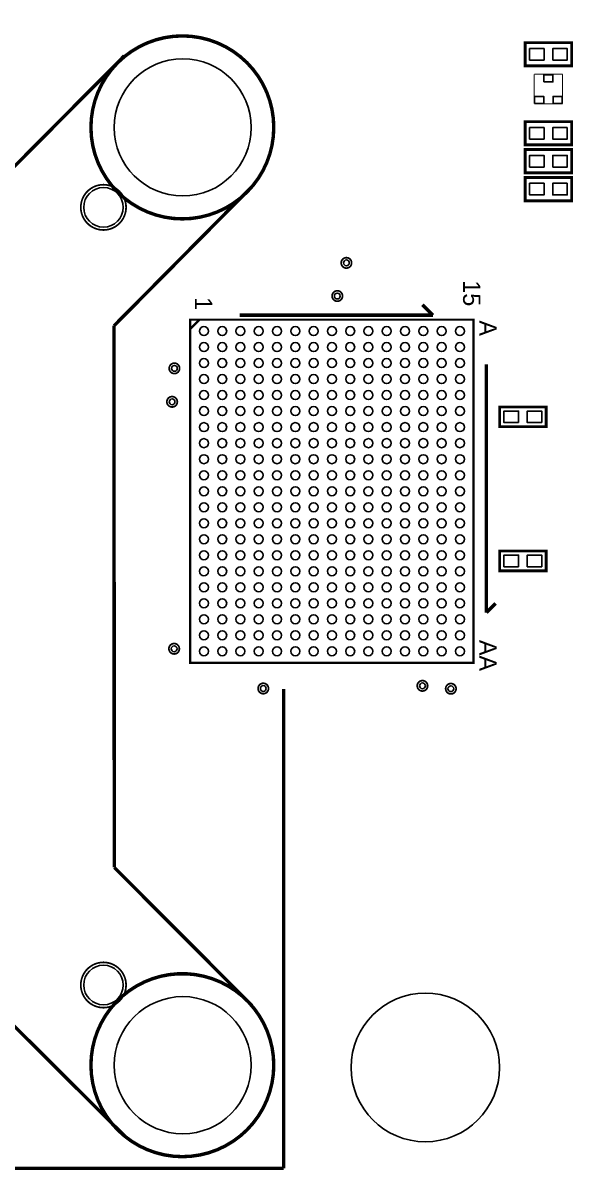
# Model space of a CAD drawing. Extents: x 2 to 176, y -19 to 159.
# Drawn here: x 119.8 to 143.8, y 56 to 106.1 of the extents above; entities that cross this region are included whole.
import ezdxf

# ---------------------------------------------------------------- set-up
doc = ezdxf.new("R2010")
doc.units = 0
for name, color, linetype in [('BG_SILKSCREEN_TOP', 7, 'CONTINUOUS'), ('PG_NEW_SLIK-TOP', 231, 'CONTINUOUS'), ('PG_SILKSCREEN_TOP', 7, 'CONTINUOUS'), ('PIN_TOP', 92, 'CONTINUOUS')]:
    doc.layers.add(name, color=color, linetype=linetype)

msp = doc.modelspace()

# ---------------------------------------------------------------- linework, layer by layer
at = {"layer": 'BG_SILKSCREEN_TOP', "const_width": 0.1524}
for points in [[(131.1656, 56.0451), (81.1657, 56.0451), (81.1657, 106.045)], [(137.6934, 93.345), (137.2362, 93.8022)], [(129.232152, 93.345), (137.6934, 93.345)], [(140.0302, 91.190318), (140.0302, 80.3402)], [(140.0302, 80.3402), (140.4366, 80.7466)], [(131.1656, 77.003656), (131.1656, 74.931524)], [(131.1656, 77.003656), (131.1656, 56.0451)], [(131.1656, 73.391014), (131.1656, 56.0451)]]:
    msp.add_lwpolyline(points, dxfattribs=at)
at = {"layer": 'PG_NEW_SLIK-TOP'}
for points, const_width in [([(141.732, 105.2576), (143.764, 105.2576), (143.764, 104.2416), (141.732, 104.2416), (141.732, 105.2576)], 0.127), ([(142.127986, 102.585774), (142.127986, 103.878634)], 0.050038), ([(142.127986, 103.878634), (143.368014, 103.878634)], 0.050038), ([(143.368014, 103.878634), (143.368014, 102.585774)], 0.050038), ([(143.368014, 102.585774), (142.127986, 102.585774)], 0.050038), ([(143.764, 100.7872), (141.732, 100.7872), (141.732, 101.8032), (143.764, 101.8032), (143.764, 100.7872)], 0.127), ([(141.732, 100.584), (143.764, 100.584), (143.764, 99.568), (141.732, 99.568), (141.732, 100.584)], 0.127), ([(143.764, 98.3488), (141.732, 98.3488), (141.732, 99.3648), (143.764, 99.3648), (143.764, 98.3488)], 0.127), ([(140.6144, 89.3318), (142.6464, 89.3318), (142.6464, 88.4682), (140.6144, 88.4682), (140.6144, 89.3318)], 0.127), ([(140.6144, 83.0326), (142.6464, 83.0326), (142.6464, 82.169), (140.6144, 82.169), (140.6144, 83.0326)], 0.127)]:
    msp.add_lwpolyline(points, dxfattribs=dict(at, const_width=const_width))
at = {"layer": 'PG_NEW_SLIK-TOP', "const_width": 0.0762}
for points in [[(134.1374, 95.631, 1), (133.6802, 95.631, 1), (134.1374, 95.631)], [(133.739382, 94.182438, 1), (133.282182, 94.182438, 1), (133.739382, 94.182438)], [(126.611126, 91.018868, 1), (126.153926, 91.018868, 1), (126.611126, 91.018868)], [(126.510542, 89.557098, 1), (126.053342, 89.557098, 1), (126.510542, 89.557098)], [(126.599188, 78.760066, 1), (126.141988, 78.760066, 1), (126.599188, 78.760066)], [(130.500882, 77.023722, 1), (130.043682, 77.023722, 1), (130.500882, 77.023722)], [(137.4648, 77.1398, 1), (137.0076, 77.1398, 1), (137.4648, 77.1398)], [(138.7094, 77.0128, 1), (138.2522, 77.0128, 1), (138.7094, 77.0128)]]:
    msp.add_lwpolyline(points, format="xyb", dxfattribs=at)
at = {"layer": 'PG_SILKSCREEN_TOP'}
for points, const_width in [([(130.730498, 101.55428, 1), (122.730768, 101.55428, 1), (130.730498, 101.55428)], 0.150114), ([(124.26823, 98.05924, 1), (122.28703, 98.05924, 1), (124.26823, 98.05924)], 0.0762), ([(124.267976, 64.059308, 1), (122.286776, 64.059308, 1), (124.267976, 64.059308)], 0.0762), ([(130.730498, 60.554362, 1.00001), (122.730768, 60.554108, 0.99999), (130.730498, 60.554362)], 0.150114)]:
    msp.add_lwpolyline(points, format="xyb", dxfattribs=dict(at, const_width=const_width))
for points, const_width in [([(118.10111, 98.559366), (124.192792, 104.687878)], 0.150114), ([(129.831592, 99.023678), (123.738894, 92.879164)], 0.150114), ([(123.738894, 92.879164), (123.751848, 69.19976)], 0.150114), ([(127.072898, 92.740734), (127.477774, 93.145864)], 0.100076), ([(127.073914, 78.148688), (139.473686, 78.148688), (139.473686, 93.148912), (127.073914, 93.148912), (127.073914, 78.148688)], 0.100076), ([(123.751848, 69.19976), (129.780792, 63.158878)], 0.150114), ([(118.071392, 63.561976), (124.218192, 57.443878)], 0.150114)]:
    msp.add_lwpolyline(points, dxfattribs=dict(at, const_width=const_width))
msp.add_lwpolyline([(130.730498, 60.570364, 1.00001), (122.730768, 60.57011, 0.99999), (130.730498, 60.570364)], format="xyb", dxfattribs=at)
at = {"layer": 'PIN_TOP'}
for points in [[(141.9225, 104.4956), (141.9225, 105.0036), (142.5575, 105.0036), (142.5575, 104.4956)], [(142.9385, 104.4956), (142.9385, 105.0036), (143.5735, 105.0036), (143.5735, 104.4956)], [(142.547848, 103.54564), (142.547848, 103.845614), (142.947898, 103.845614), (142.947898, 103.54564)], [(142.145258, 102.605586), (142.145258, 102.90556), (142.545308, 102.90556), (142.545308, 102.605586)], [(142.950184, 102.605586), (142.950184, 102.90556), (143.350234, 102.90556), (143.350234, 102.605586)], [(142.5575, 101.5492), (142.5575, 101.0412), (141.9225, 101.0412), (141.9225, 101.5492)], [(143.5735, 101.5492), (143.5735, 101.0412), (142.9385, 101.0412), (142.9385, 101.5492)], [(141.9225, 99.822), (141.9225, 100.33), (142.5575, 100.33), (142.5575, 99.822)], [(142.9385, 99.822), (142.9385, 100.33), (143.5735, 100.33), (143.5735, 99.822)], [(142.5575, 99.1108), (142.5575, 98.6028), (141.9225, 98.6028), (141.9225, 99.1108)], [(143.5735, 99.1108), (143.5735, 98.6028), (142.9385, 98.6028), (142.9385, 99.1108)], [(141.4399, 88.646), (140.8049, 88.646), (140.8049, 89.154), (141.4399, 89.154)], [(142.4559, 88.646), (141.8209, 88.646), (141.8209, 89.154), (142.4559, 89.154)], [(141.4399, 82.3468), (140.8049, 82.3468), (140.8049, 82.8548), (141.4399, 82.8548)], [(142.4559, 82.3468), (141.8209, 82.3468), (141.8209, 82.8548), (142.4559, 82.8548)]]:
    msp.add_lwpolyline(points, close=True, dxfattribs=at)
for centre, radius in [((126.746508, 101.55428), 2.9972), ((123.27763, 98.05924), 0.8636), ((133.9088, 95.631), 0.127), ((133.510782, 94.182438), 0.127), ((127.673862, 92.648786), 0.19685), ((128.473708, 92.648786), 0.19685), ((129.273808, 92.648786), 0.19685), ((130.073908, 92.648786), 0.19685), ((130.873754, 92.648786), 0.19685), ((131.673854, 92.648786), 0.19685), ((132.4737, 92.648786), 0.19685), ((133.2738, 92.648786), 0.19685), ((134.0739, 92.648786), 0.19685), ((134.873746, 92.648786), 0.19685), ((135.673846, 92.648786), 0.19685), ((136.473692, 92.648786), 0.19685), ((137.273792, 92.648786), 0.19685), ((138.073892, 92.648786), 0.19685), ((138.873738, 92.648786), 0.19685), ((127.673862, 91.948762), 0.19685), ((128.473708, 91.948762), 0.19685), ((129.273808, 91.948762), 0.19685), ((130.073908, 91.948762), 0.19685), ((130.873754, 91.948762), 0.19685), ((131.673854, 91.948762), 0.19685), ((132.4737, 91.948762), 0.19685), ((133.2738, 91.948762), 0.19685), ((134.0739, 91.948762), 0.19685), ((134.873746, 91.948762), 0.19685), ((135.673846, 91.948762), 0.19685), ((136.473692, 91.948762), 0.19685), ((137.273792, 91.948762), 0.19685), ((138.073892, 91.948762), 0.19685), ((138.873738, 91.948762), 0.19685), ((127.673862, 91.248738), 0.19685), ((128.473708, 91.248738), 0.19685), ((129.273808, 91.248738), 0.19685), ((130.073908, 91.248738), 0.19685), ((130.873754, 91.248738), 0.19685), ((131.673854, 91.248738), 0.19685), ((132.4737, 91.248738), 0.19685), ((133.2738, 91.248738), 0.19685), ((134.0739, 91.248738), 0.19685), ((134.873746, 91.248738), 0.19685), ((135.673846, 91.248738), 0.19685), ((136.473692, 91.248738), 0.19685), ((137.273792, 91.248738), 0.19685), ((138.073892, 91.248738), 0.19685), ((138.873738, 91.248738), 0.19685), ((126.382526, 91.018868), 0.127), ((127.673862, 90.548714), 0.19685), ((128.473708, 90.548714), 0.19685), ((129.273808, 90.548714), 0.19685), ((130.073908, 90.548714), 0.19685), ((130.873754, 90.548714), 0.19685), ((131.673854, 90.548714), 0.19685), ((132.4737, 90.548714), 0.19685), ((133.2738, 90.548714), 0.19685), ((134.0739, 90.548714), 0.19685), ((134.873746, 90.548714), 0.19685), ((135.673846, 90.548714), 0.19685), ((136.473692, 90.548714), 0.19685), ((137.273792, 90.548714), 0.19685), ((138.073892, 90.548714), 0.19685), ((138.873738, 90.548714), 0.19685), ((127.673862, 89.84869), 0.19685), ((128.473708, 89.84869), 0.19685), ((129.273808, 89.84869), 0.19685), ((130.073908, 89.84869), 0.19685), ((130.873754, 89.84869), 0.19685), ((131.673854, 89.84869), 0.19685), ((132.4737, 89.84869), 0.19685), ((133.2738, 89.84869), 0.19685), ((134.0739, 89.84869), 0.19685), ((134.873746, 89.84869), 0.19685), ((135.673846, 89.84869), 0.19685), ((136.473692, 89.84869), 0.19685), ((137.273792, 89.84869), 0.19685), ((138.073892, 89.84869), 0.19685), ((138.873738, 89.84869), 0.19685), ((126.281942, 89.557098), 0.127), ((127.673862, 89.14892), 0.19685), ((128.473708, 89.14892), 0.19685), ((129.273808, 89.14892), 0.19685), ((130.073908, 89.14892), 0.19685), ((130.873754, 89.14892), 0.19685), ((131.673854, 89.14892), 0.19685), ((132.4737, 89.14892), 0.19685), ((133.2738, 89.14892), 0.19685), ((134.0739, 89.14892), 0.19685), ((134.873746, 89.14892), 0.19685), ((135.673846, 89.14892), 0.19685), ((136.473692, 89.14892), 0.19685), ((137.273792, 89.14892), 0.19685), ((138.073892, 89.14892), 0.19685), ((138.873738, 89.14892), 0.19685), ((127.673862, 88.448896), 0.19685), ((128.473708, 88.448896), 0.19685), ((129.273808, 88.448896), 0.19685), ((130.073908, 88.448896), 0.19685), ((130.873754, 88.448896), 0.19685), ((131.673854, 88.448896), 0.19685), ((132.4737, 88.448896), 0.19685), ((133.2738, 88.448896), 0.19685), ((134.0739, 88.448896), 0.19685), ((134.873746, 88.448896), 0.19685), ((135.673846, 88.448896), 0.19685), ((136.473692, 88.448896), 0.19685), ((137.273792, 88.448896), 0.19685), ((138.073892, 88.448896), 0.19685), ((138.873738, 88.448896), 0.19685), ((127.673862, 87.748872), 0.19685), ((128.473708, 87.748872), 0.19685), ((129.273808, 87.748872), 0.19685), ((130.073908, 87.748872), 0.19685), ((130.873754, 87.748872), 0.19685), ((131.673854, 87.748872), 0.19685), ((132.4737, 87.748872), 0.19685), ((133.2738, 87.748872), 0.19685), ((134.0739, 87.748872), 0.19685), ((134.873746, 87.748872), 0.19685), ((135.673846, 87.748872), 0.19685), ((136.473692, 87.748872), 0.19685), ((137.273792, 87.748872), 0.19685), ((138.073892, 87.748872), 0.19685), ((138.873738, 87.748872), 0.19685), ((127.673862, 87.048848), 0.19685), ((128.473708, 87.048848), 0.19685), ((129.273808, 87.048848), 0.19685), ((130.073908, 87.048848), 0.19685), ((130.873754, 87.048848), 0.19685), ((131.673854, 87.048848), 0.19685), ((132.4737, 87.048848), 0.19685), ((133.2738, 87.048848), 0.19685), ((134.0739, 87.048848), 0.19685), ((134.873746, 87.048848), 0.19685), ((135.673846, 87.048848), 0.19685), ((136.473692, 87.048848), 0.19685), ((137.273792, 87.048848), 0.19685), ((138.073892, 87.048848), 0.19685), ((138.873738, 87.048848), 0.19685), ((127.673862, 86.348824), 0.19685), ((128.473708, 86.348824), 0.19685), ((129.273808, 86.348824), 0.19685), ((130.073908, 86.348824), 0.19685), ((130.873754, 86.348824), 0.19685), ((131.673854, 86.348824), 0.19685), ((132.4737, 86.348824), 0.19685), ((133.2738, 86.348824), 0.19685), ((134.0739, 86.348824), 0.19685), ((134.873746, 86.348824), 0.19685), ((135.673846, 86.348824), 0.19685), ((136.473692, 86.348824), 0.19685), ((137.273792, 86.348824), 0.19685), ((138.073892, 86.348824), 0.19685), ((138.873738, 86.348824), 0.19685), ((127.673862, 85.6488), 0.19685), ((128.473708, 85.6488), 0.19685), ((129.273808, 85.6488), 0.19685), ((130.073908, 85.6488), 0.19685), ((130.873754, 85.6488), 0.19685), ((131.673854, 85.6488), 0.19685), ((132.4737, 85.6488), 0.19685), ((133.2738, 85.6488), 0.19685), ((134.0739, 85.6488), 0.19685), ((134.873746, 85.6488), 0.19685), ((135.673846, 85.6488), 0.19685), ((136.473692, 85.6488), 0.19685), ((137.273792, 85.6488), 0.19685), ((138.073892, 85.6488), 0.19685), ((138.873738, 85.6488), 0.19685), ((127.673862, 84.948776), 0.19685), ((128.473708, 84.948776), 0.19685), ((129.273808, 84.948776), 0.19685), ((130.073908, 84.948776), 0.19685), ((130.873754, 84.948776), 0.19685), ((131.673854, 84.948776), 0.19685), ((132.4737, 84.948776), 0.19685), ((133.2738, 84.948776), 0.19685), ((134.0739, 84.948776), 0.19685), ((134.873746, 84.948776), 0.19685), ((135.673846, 84.948776), 0.19685), ((136.473692, 84.948776), 0.19685), ((137.273792, 84.948776), 0.19685), ((138.073892, 84.948776), 0.19685), ((138.873738, 84.948776), 0.19685), ((127.673862, 84.248752), 0.19685), ((128.473708, 84.248752), 0.19685), ((129.273808, 84.248752), 0.19685), ((130.073908, 84.248752), 0.19685), ((130.873754, 84.248752), 0.19685), ((131.673854, 84.248752), 0.19685), ((132.4737, 84.248752), 0.19685), ((133.2738, 84.248752), 0.19685), ((134.0739, 84.248752), 0.19685), ((134.873746, 84.248752), 0.19685), ((135.673846, 84.248752), 0.19685), ((136.473692, 84.248752), 0.19685), ((137.273792, 84.248752), 0.19685), ((138.073892, 84.248752), 0.19685), ((138.873738, 84.248752), 0.19685), ((127.673862, 83.548728), 0.19685), ((128.473708, 83.548728), 0.19685), ((129.273808, 83.548728), 0.19685), ((130.073908, 83.548728), 0.19685), ((130.873754, 83.548728), 0.19685), ((131.673854, 83.548728), 0.19685), ((132.4737, 83.548728), 0.19685), ((133.2738, 83.548728), 0.19685), ((134.0739, 83.548728), 0.19685), ((134.873746, 83.548728), 0.19685), ((135.673846, 83.548728), 0.19685), ((136.473692, 83.548728), 0.19685), ((137.273792, 83.548728), 0.19685), ((138.073892, 83.548728), 0.19685), ((138.873738, 83.548728), 0.19685), ((127.673862, 82.848704), 0.19685), ((128.473708, 82.848704), 0.19685), ((129.273808, 82.848704), 0.19685), ((130.073908, 82.848704), 0.19685), ((130.873754, 82.848704), 0.19685), ((131.673854, 82.848704), 0.19685), ((132.4737, 82.848704), 0.19685), ((133.2738, 82.848704), 0.19685), ((134.0739, 82.848704), 0.19685), ((134.873746, 82.848704), 0.19685), ((135.673846, 82.848704), 0.19685), ((136.473692, 82.848704), 0.19685), ((137.273792, 82.848704), 0.19685), ((138.073892, 82.848704), 0.19685), ((138.873738, 82.848704), 0.19685), ((127.673862, 82.14868), 0.19685), ((128.473708, 82.14868), 0.19685), ((129.273808, 82.14868), 0.19685), ((130.073908, 82.14868), 0.19685), ((130.873754, 82.14868), 0.19685), ((131.673854, 82.14868), 0.19685), ((132.4737, 82.14868), 0.19685), ((133.2738, 82.14868), 0.19685), ((134.0739, 82.14868), 0.19685), ((134.873746, 82.14868), 0.19685), ((135.673846, 82.14868), 0.19685), ((136.473692, 82.14868), 0.19685), ((137.273792, 82.14868), 0.19685), ((138.073892, 82.14868), 0.19685), ((138.873738, 82.14868), 0.19685), ((127.673862, 81.44891), 0.19685), ((128.473708, 81.44891), 0.19685), ((129.273808, 81.44891), 0.19685), ((130.073908, 81.44891), 0.19685), ((130.873754, 81.44891), 0.19685), ((131.673854, 81.44891), 0.19685), ((132.4737, 81.44891), 0.19685), ((133.2738, 81.44891), 0.19685), ((134.0739, 81.44891), 0.19685), ((134.873746, 81.44891), 0.19685), ((135.673846, 81.44891), 0.19685), ((136.473692, 81.44891), 0.19685), ((137.273792, 81.44891), 0.19685), ((138.073892, 81.44891), 0.19685), ((138.873738, 81.44891), 0.19685), ((127.673862, 80.748886), 0.19685), ((128.473708, 80.748886), 0.19685), ((129.273808, 80.748886), 0.19685), ((130.073908, 80.748886), 0.19685), ((130.873754, 80.748886), 0.19685), ((131.673854, 80.748886), 0.19685), ((132.4737, 80.748886), 0.19685), ((133.2738, 80.748886), 0.19685), ((134.0739, 80.748886), 0.19685), ((134.873746, 80.748886), 0.19685), ((135.673846, 80.748886), 0.19685), ((136.473692, 80.748886), 0.19685), ((137.273792, 80.748886), 0.19685), ((138.073892, 80.748886), 0.19685), ((138.873738, 80.748886), 0.19685), ((127.673862, 80.048862), 0.19685), ((128.473708, 80.048862), 0.19685), ((129.273808, 80.048862), 0.19685), ((130.073908, 80.048862), 0.19685), ((130.873754, 80.048862), 0.19685), ((131.673854, 80.048862), 0.19685), ((132.4737, 80.048862), 0.19685), ((133.2738, 80.048862), 0.19685), ((134.0739, 80.048862), 0.19685), ((134.873746, 80.048862), 0.19685), ((135.673846, 80.048862), 0.19685), ((136.473692, 80.048862), 0.19685), ((137.273792, 80.048862), 0.19685), ((138.073892, 80.048862), 0.19685), ((138.873738, 80.048862), 0.19685), ((127.673862, 79.348838), 0.19685), ((128.473708, 79.348838), 0.19685), ((129.273808, 79.348838), 0.19685), ((130.073908, 79.348838), 0.19685), ((130.873754, 79.348838), 0.19685), ((131.673854, 79.348838), 0.19685), ((132.4737, 79.348838), 0.19685), ((133.2738, 79.348838), 0.19685), ((134.0739, 79.348838), 0.19685), ((134.873746, 79.348838), 0.19685), ((135.673846, 79.348838), 0.19685), ((136.473692, 79.348838), 0.19685), ((137.273792, 79.348838), 0.19685), ((138.073892, 79.348838), 0.19685), ((138.873738, 79.348838), 0.19685), ((126.370588, 78.760066), 0.127), ((127.673862, 78.648814), 0.19685), ((128.473708, 78.648814), 0.19685), ((129.273808, 78.648814), 0.19685), ((130.073908, 78.648814), 0.19685), ((130.873754, 78.648814), 0.19685), ((131.673854, 78.648814), 0.19685), ((132.4737, 78.648814), 0.19685), ((133.2738, 78.648814), 0.19685), ((134.0739, 78.648814), 0.19685), ((134.873746, 78.648814), 0.19685), ((135.673846, 78.648814), 0.19685), ((136.473692, 78.648814), 0.19685), ((137.273792, 78.648814), 0.19685), ((138.073892, 78.648814), 0.19685), ((138.873738, 78.648814), 0.19685), ((137.2362, 77.1398), 0.127), ((130.272282, 77.023722), 0.127), ((138.4808, 77.0128), 0.127), ((123.277376, 64.059308), 0.8636), ((137.3632, 60.456572), 3.250057), ((126.746508, 60.554362), 2.9972)]:
    msp.add_circle(centre, radius, dxfattribs=at)

# ---------------------------------------------------------------- texts
at = {"layer": 'BG_SILKSCREEN_TOP', "width": 1.000333}
for s, p in [('15', (139.0142, 94.869)), ('1', (127.2794, 94.1324)), ('A', (139.7254, 93.1164)), ('AA', (139.7254, 79.1464))]:
    msp.add_text(s, height=0.762, rotation=270, dxfattribs=at).set_placement(p)

doc.saveas('drawing.dxf')
